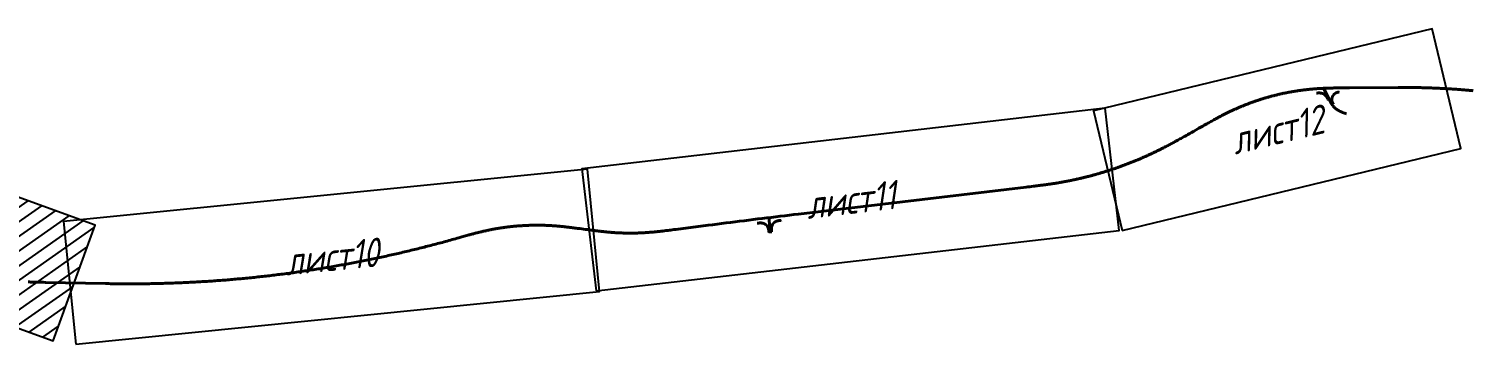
# Model space of a CAD drawing. Header units: metres. Extents: x 6220820 to 6240575, y 5208779 to 5219416.
# Drawn here: x 6230518.98 to 6230567.17, y 5219325.22 to 5219335.72 of the extents above; entities that cross this region are included whole.
import ezdxf
from ezdxf.enums import TextEntityAlignment as Align

# ---------------------------------------------------------------- set-up
doc = ezdxf.new("R2010")
doc.units = ezdxf.units.M
doc.layers.add('1 Этап ПК0+00-178+00.Ситуация.Ось трассы', color=7, linetype='Continuous')
doc.layers.add('1 Этап ПК0+00-178+00.Ситуация.Схема раскладки листов', color=7, linetype='Continuous')
doc.styles.get("Standard").update_dxf_attribs({"font": 'SPDS.shx', "oblique": 15, "height": 2})

# ---------------------------------------------------------------- blocks, each defined once
blk = doc.blocks.new('map8')
at = {"layer": '1 Этап ПК0+00-178+00.Ситуация.Ось трассы', "linetype": 'Continuous'}
h = blk.add_hatch(dxfattribs=at)
h.set_pattern_fill('USERDEFINED', color=256, scale=40, angle=45.00000125223908, style=0, pattern_type=0)
h.set_pattern_definition([(45.00000125223908, (0, 0), (-28.2842718656343, 28.28427062928949), [])])
h.paths.add_polyline_path([(-1760.907224885188, 3475.673140862025), (-2906.357828331719, 3676.94885987447), (-2977.314874587182, 3273.135663474575), (-1831.86427114065, 3071.85994446213)])
at = {"layer": '1 Этап ПК0+00-178+00.Ситуация.Ось трассы', "linetype": 'Continuous', "flags": 128}
for points in [[(-2982.386607713997, 3674.717746703885), (-4674.07564348283, 3200.126126192611), (-4563.328594871776, 2805.366590242001), (-2871.639559102943, 3279.958210753276)], [(-1760.907224885188, 3475.673140862025), (-2906.357828331719, 3676.94885987447), (-2977.314874587182, 3273.135663474575), (-1831.86427114065, 3071.85994446213)], [(-4662.124207371846, 3199.929680736735), (-6346.30378076072, 2699.341861688297), (-6229.490459298078, 2306.334676093853), (-4545.310885909205, 2806.922495142291)], [(-6356.617899172008, 2697.776533923112), (-7422.606663766652, 2232.763680597545), (-7258.67263980837, 1856.963686200465), (-6192.683875213726, 2321.976539526032)]]:
    blk.add_lwpolyline(points, close=True, dxfattribs=at)
at = {"layer": '1 Этап ПК0+00-178+00.Ситуация.Ось трассы', "color": 1, "linetype": 'Continuous', "lineweight": 40, "true_color": 0xff0000, "flags": 128}
for points in [[(-2790.214344155303, 3498.285679551369), (-2794.338892188307, 3497.694740734833), (-2798.462333869393, 3497.096130795735), (-2803.409344347744, 3496.37012515899), (-2808.355342521252, 3495.637253759574), (-2813.30035473644, 3494.897758916779), (-2818.244372121401, 3494.151641954348), (-2823.187385809762, 3493.398904212239), (-2831.424454228558, 3492.135912998745), (-2839.660557176085, 3490.866640719077), (-2847.895713445288, 3489.591240737616), (-3045.732542625144, 3458.951366354643), (-3051.317760850235, 3458.082150947794), (-3056.901772183645, 3457.205216474063), (-3062.484538732912, 3456.320392041908), (-3068.06604935348, 3455.42767941632), (-3073.646292897332, 3454.527080380823), (-3079.225258221295, 3453.618596733993), (-3084.80293418704, 3452.702230289465), (-3090.379309653472, 3451.777982877087), (-3095.954373487798, 3450.845856344077), (-3101.528114555843, 3449.905852549236), (-3107.100521728274, 3448.957973371054), (-3112.671583877143, 3448.002220701917), (-3118.241289877271, 3447.038596451584), (-3123.809628607631, 3446.067102542552), (-3129.376588948579, 3445.087740915849), (-3134.942159783239, 3444.100513526402), (-3140.506329997506, 3443.105422347667), (-3146.069088480731, 3442.102469362363), (-3151.630424124345, 3441.091656577532), (-3157.190325823929, 3440.07298601064), (-3162.748782475755, 3439.046459694207), (-3168.305782981634, 3438.012079680441), (-3173.861316243377, 3436.969848033133), (-3179.415371167636, 3435.919766834603), (-3184.967936663834, 3434.861838181067), (-3190.519001645545, 3433.796064183801), (-3196.06855502496, 3432.722446974923), (-3201.616585721189, 3431.640988693502), (-3207.163082657496, 3430.551691502927), (-3212.708034757143, 3429.454557577011), (-3218.251430945469, 3428.349589104623), (-3223.793260155426, 3427.236788296634), (-3229.333511319272, 3426.116157370866), (-3234.872173374113, 3424.987698568304), (-3240.409235259819, 3423.851414139196), (-3245.944685920414, 3422.707306356955), (-3251.478514300615, 3421.555377500782), (-3257.010709351366, 3420.395629875359), (-3262.541260023612, 3419.228065795791), (-3268.070155275908, 3418.05268759108), (-3273.597384066812, 3416.869497611074), (-3279.12293535765, 3415.678498217203), (-3284.646798116664, 3414.479691788268), (-3290.168961312103, 3413.27308071697), (-3295.689413916362, 3412.058667414537), (-3301.208144905992, 3410.836454304938), (-3306.725143262387, 3409.606443829514), (-3312.24039796694, 3408.368638443505), (-3317.753898007275, 3407.12304061836), (-3323.265632372396, 3405.869652842906), (-3328.775590056847, 3404.608477619863), (-3334.28376005794, 3403.339517465852), (-3339.790131376444, 3402.062774917179), (-3345.294693015899, 3400.778252521734), (-3350.797433984688, 3399.485952844778), (-3356.298343295348, 3398.185878466626), (-3361.797409963181, 3396.878031984968), (-3367.294623005568, 3395.562416011391), (-3372.789971446809, 3394.239033170219), (-3378.283444311896, 3392.907886106623), (-3383.775030632742, 3391.568977477359), (-3389.264719441951, 3390.222309957709), (-3394.752499776973, 3388.867886235695), (-3400.238360680101, 3387.505709015555), (-3405.722291197088, 3386.135781018897), (-3411.204280376456, 3384.758104978911), (-3416.684317271569, 3383.372683649633), (-3422.162390938564, 3381.979519795522), (-3427.638490439801, 3380.578616198411), (-3433.112604839027, 3379.169975657503), (-3438.584723204832, 3377.75360098474), (-3444.054834610652, 3376.329495007121), (-3449.522928134073, 3374.897660570175), (-3454.988992855451, 3373.458100533327), (-3460.453017857909, 3372.010817769902), (-3465.914992232183, 3370.555815171754), (-3471.374905071777, 3369.093095642318), (-3476.832745471578, 3367.622662103559), (-3482.288502534779, 3366.14451749134), (-3487.742165367341, 3364.65866475658), (-3493.193723077301, 3363.165106868727), (-3498.643164778231, 3361.663846808812), (-3504.090479589932, 3360.154887574078), (-3509.535656634974, 3358.638232177983), (-3514.978685037311, 3357.113883651357), (-3520.419553929893, 3355.581845034294), (-3525.858252448437, 3354.042119390052), (-3531.294769730738, 3352.494709789995), (-3536.729094920819, 3350.939619325176), (-3542.161217168238, 3349.376851102861), (-3547.591125625323, 3347.806408240739), (-3553.018809448552, 3346.228293876189), (-3558.444257799942, 3344.642511161643), (-3563.867459844967, 3343.049063262274), (-3569.28840475464, 3341.447953360628), (-3574.707081702741, 3339.839184651989), (-3580.123479870663, 3338.222760352488), (-3585.537588441874, 3336.598683687519), (-3590.949396603995, 3334.966957899851), (-3596.358893550876, 3333.327586249625), (-3601.766068481209, 3331.680572009717), (-3607.170910596457, 3330.025918468065), (-3612.573409102925, 3328.363628931132), (-3617.973553214532, 3326.693706714648), (-3623.371332147271, 3325.016155156348), (-3628.766735120598, 3323.330977605548), (-3634.159751362272, 3321.63817742662), (-3639.550370102819, 3319.937758001306), (-3644.938580577611, 3318.229722722931), (-3650.324372027556, 3316.514075003351), (-3655.707733695638, 3314.790818269476), (-3661.08865483522, 3313.059955960955), (-3666.467124698283, 3311.321491534813), (-3671.843132545113, 3309.575428463124), (-3677.216667642221, 3307.821770231866), (-3682.587719258197, 3306.060520343226), (-3687.95627666786, 3304.291682312135), (-3693.322329148793, 3302.515259675523), (-3698.685865988964, 3300.731255976117), (-3704.046876476337, 3298.939674777485), (-3709.40534990511, 3297.140519658254), (-3714.761275575703, 3295.333794210946), (-3720.114642792692, 3293.519502044299), (-3725.465440865496, 3291.697646778632), (-3730.813659110455, 3289.868232052792), (-3736.159286847369, 3288.031261521844), (-3741.502313400882, 3286.186738852429), (-3746.842728101867, 3284.334667728565), (-3752.18052028604, 3282.475051847005), (-3757.515679295345, 3280.607894924195), (-3762.848194475189, 3278.733200685842), (-3768.178055177897, 3276.850972875026), (-3773.505250758563, 3274.961215253358), (-3778.829770581276, 3273.063931592872), (-3784.151604012895, 3271.159125681816), (-3789.470740425816, 3269.246801325809), (-3794.78716919866, 3267.326962339735), (-3800.100879716279, 3265.399612561641), (-3805.411861365601, 3263.464755837683), (-3810.720103543241, 3261.522396031386), (-3816.025595648584, 3259.572537022489), (-3821.328327087242, 3257.615182703473), (-3826.628287268979, 3255.650336985346), (-3831.925465611172, 3253.678003789542), (-3837.219851536735, 3251.698187054865), (-3842.511434472042, 3249.710890735176), (-3847.800203852461, 3247.716118798231), (-3853.086149114057, 3245.713875228004), (-3858.369259703962, 3243.704164022364), (-3863.649525071387, 3241.686989195392), (-3868.926934671772, 3239.662354775071), (-3874.201477967476, 3237.630264804438), (-3879.473144425011, 3235.590723339266), (-3884.741923518501, 3233.543734453864), (-3890.00780472622, 3231.489302236433), (-3895.270777533368, 3229.427430787918), (-3900.5308314286, 3227.358124226633), (-3905.787955910261, 3225.281386684791), (-3911.042140479465, 3223.19722230966), (-3916.293374643554, 3221.105635261248), (-3921.541647917482, 3219.006629719251), (-3926.786949821739, 3216.900209872629), (-3932.029269880968, 3214.786379927716), (-3937.268597625348, 3212.665144108217), (-3942.504922596131, 3210.536506647102), (-3947.738234333875, 3208.400471797028), (-3952.968522389522, 3206.257043821078), (-3958.195776318164, 3204.106227002021), (-3963.419985683196, 3201.948025633049), (-3968.6411400494, 3199.78244402357), (-3973.859228994014, 3197.609486500362), (-3979.074242095659, 3195.429157400627), (-3984.286168939876, 3193.24146107778), (-3989.494999120513, 3191.04640190261), (-3994.700722234876, 3188.843984256326), (-3999.903327887191, 3186.634212537512), (-4005.10280568999, 3184.417091159807), (-4010.29914526134, 3182.192624549587), (-4015.492336221386, 3179.960817148287), (-4020.682368202035, 3177.721673414713), (-4025.869230840733, 3175.475197816934), (-4031.052913777, 3173.221394843869), (-4036.233406661428, 3170.960268994857), (-4041.410699148765, 3168.691824785451), (-4046.584780899984, 3166.416066745106), (-4051.755641583671, 3164.132999418325), (-4056.92327087464, 3161.842627364675), (-4062.087658451859, 3159.544955156455), (-4067.248794005366, 3157.239987383342), (-4072.406667227278, 3154.927728646591), (-4077.561267816631, 3152.608183565987), (-4082.71258548284, 3150.281356770583), (-4087.860609938783, 3147.947252907957), (-4093.005330902872, 3145.60587663959), (-4098.146738101825, 3143.257232640857), (-4103.284821271354, 3140.901325601033), (-4108.419570149252, 3138.538160225603), (-4113.550974481612, 3136.167741231639), (-4118.67902402214, 3133.790073354738), (-4123.803708532155, 3131.405161342081), (-4128.925017776438, 3129.013009955904), (-4134.042941528764, 3126.613623971182), (-4139.157469569137, 3124.207008183737), (-4144.268591684482, 3121.793167395182), (-4149.376297667951, 3119.372106427974), (-4154.480577321694, 3116.943830114998), (-4159.581420451321, 3114.508343306506), (-4164.678816872129, 3112.065650865492), (-4169.772756404261, 3109.615757670004), (-4174.863228877547, 3107.158668611991), (-4180.489466180463, 3104.437983141012), (-4186.11728717789, 3101.720574772861), (-4189.870994493395, 3099.912040718189), (-4193.626245589512, 3098.106715010405), (-4197.383257906895, 3096.305057398691), (-4201.142656626522, 3094.508385133509), (-4204.904930842458, 3092.717742236662), (-4208.670114530241, 3090.933225201337), (-4211.496249804163, 3089.599589802257), (-4214.32464153455, 3088.270746711221), (-4217.155300105409, 3086.946739236551), (-4219.988217248981, 3085.627571245248), (-4222.823715476444, 3084.313960894545), (-4225.662083041783, 3083.0065620457), (-4228.50331645506, 3081.705402996494), (-4231.347402000109, 3080.410490027473), (-4233.624922391331, 3079.379519972728), (-4235.904646144588, 3078.35343132223), (-4238.186569122194, 3077.332242880555), (-4240.470680789968, 3076.315959360141), (-4242.756970606119, 3075.304585452577), (-4245.045628703538, 3074.298582699833), (-4247.336829419379, 3073.298384406321), (-4249.630562314273, 3072.304006831047), (-4251.926812598705, 3071.315456386585), (-4254.225565470706, 3070.332739444971), (-4256.526999752523, 3069.356319173036), (-4258.831281684483, 3068.386638291955), (-4261.138394587121, 3067.423712387862), (-4263.448318655736, 3066.467549727497), (-4265.761034064865, 3065.51815851622), (-4268.10353472382, 3064.565380864094), (-4270.449010876291, 3063.619952055536), (-4272.797463869674, 3062.681942165597), (-4275.148870237701, 3061.751360565877), (-4277.503206481579, 3060.828216556169), (-4279.860449078986, 3059.912519359832), (-4282.220574472996, 3059.004278126102), (-4284.583559083158, 3058.103501932414), (-4286.949379296489, 3057.210199779764), (-4289.318011470948, 3056.324380591554), (-4291.689431942345, 3055.446053221697), (-4294.063617011885, 3054.575226446514), (-4296.440542955865, 3053.711908965885), (-4298.82018602359, 3052.856109407891), (-4301.202522438069, 3052.007836323014), (-4303.587528393935, 3051.167098188776), (-4305.975180058143, 3050.333903406261), (-4308.365453573422, 3049.508260298959), (-4310.758325054825, 3048.690177118556), (-4313.153770591104, 3047.879662040301), (-4315.551766248867, 3047.07672316069), (-4317.952288064273, 3046.281368504415), (-4320.355312052718, 3045.493606018573), (-4322.760814199149, 3044.71344357614), (-4325.168770469137, 3043.940888970184), (-4327.579156801264, 3043.175949923122), (-4329.991949109889, 3042.418634077464), (-4332.407123285842, 3041.668948999282), (-4334.824655195733, 3040.926902180527), (-4337.244520683334, 3040.192501036714), (-4339.666695566812, 3039.465752904605), (-4342.091155645648, 3038.746665049158), (-4344.517876691642, 3038.035244651946), (-4346.946834457218, 3037.331498823894), (-4349.37800467127, 3036.635434596017), (-4351.811363039854, 3035.947058925211), (-4354.246885248958, 3035.26637868846), (-4356.684546962426, 3034.593400688627), (-4359.124323820569, 3033.928131648664), (-4361.566191447092, 3033.270578217403), (-4364.010125440095, 3032.620746964923), (-4366.4561013783, 3031.978644384867), (-4368.904094821743, 3031.344276893282), (-4371.354081310394, 3030.71765082862), (-4373.80603636138, 3030.098772452899), (-4376.259935474535, 3029.48764794938), (-4378.71575413031, 3028.884283424891), (-4381.173467787013, 3028.288684908663), (-4383.633051890493, 3027.700858352332), (-4386.094481859615, 3027.120809628785), (-4388.557733100783, 3026.548544534466), (-4391.022781001023, 3025.984068789387), (-4393.489600927987, 3025.427388031331), (-4395.958168231335, 3024.878507823961), (-4398.428458246881, 3024.337433652187), (-4400.900446287606, 3023.804170922167), (-4403.374107655419, 3023.278724962461), (-4405.849417630772, 3022.761101024038), (-4408.326351479588, 3022.251304277954), (-4410.804884452563, 3021.749339818829), (-4413.284991783094, 3021.25521266253), (-4415.766648689349, 3020.768927747327), (-4418.249830372894, 3020.290489931584), (-4420.734512020756, 3019.819903997222), (-4423.220668806817, 3019.35717464394), (-4425.708275886272, 3018.902306496157), (-4428.197308404628, 3018.455304101852), (-4430.687741489398, 3018.016171924466), (-4433.17955025495, 3017.584914353315), (-4435.672709802499, 3017.161535697805), (-4438.167195219422, 3016.746040187434), (-4440.66298158133, 3016.338431975259), (-4443.160043947919, 3015.938715133271), (-4445.658357367808, 3015.546893655865), (-4448.15789687855, 3015.162971457523), (-4450.658637501775, 3014.786952376293), (-4453.160554250812, 3014.418840167996), (-4455.663622125149, 3014.058638512015), (-4458.1678161132, 3013.706351007821), (-4460.673111192308, 3013.361981173817), (-4463.179482328743, 3013.025532451971), (-4465.686904478393, 3012.697008204337), (-4468.195352585382, 3012.376411714217), (-4470.704801585533, 3012.063746183845), (-4473.215226402898, 3011.759014737858), (-4475.726601951847, 3011.462220420985), (-4478.238903139132, 3011.173366200358), (-4480.752104861129, 3010.892454962039), (-4483.26618200383, 3010.619489511023), (-4485.781109445617, 3010.354472577026), (-4488.268163663297, 3010.100391736993), (-4490.755958145558, 3009.853663439599), (-4493.244464788105, 3009.614224650072), (-4495.733662229844, 3009.382077424094), (-4498.223529108299, 3009.157223754812), (-4500.714001033622, 3008.939171262691), (-4503.205019258136, 3008.727450794522), (-4505.696567024177, 3008.522055853189), (-4508.188628269577, 3008.322987763594), (-4510.68118692663, 3008.13024780779), (-4513.174189849698, 3007.943339602581), (-4515.667589369227, 3007.761798580961), (-4518.161373163506, 3007.58561488723), (-4520.655529721891, 3007.414789334399), (-4523.150047531661, 3007.249322709995), (-4526.268635818043, 3007.049249771231), (-4529.387657160139, 3006.856045094386), (-4532.507095495781, 3006.669694195868), (-4535.62693576141, 3006.490197977863), (-4538.747119538759, 3006.316771316509), (-4541.867596466253, 3006.148701457253), (-4544.988356066458, 3005.985964688516), (-4548.109389223176, 3005.828561483971), (-4552.271108988616, 3005.625589674172), (-4556.433155688041, 3005.429435326019), (-4560.595516136077, 3005.240055397561), (-4564.758137604386, 3005.056501867975), (-4568.920918573972, 3004.87660697716), (-4573.083873236427, 3004.700777386714), (-4579.328455227304, 3004.440590225152), (-4585.573205453652, 3004.184468595587), (-4591.817874513801, 3003.929877390241), (-4598.062355616129, 3003.670712497302), (-4602.225289561086, 3003.494374718832), (-4606.38807102617, 3003.314479807169), (-4610.55067482817, 3003.130519764224), (-4614.713030735063, 3002.941038208584), (-4618.875077433796, 3002.744883859273), (-4623.036799359082, 3002.541955607951), (-4626.157830356646, 3002.384508847245), (-4629.278589956851, 3002.221772078508), (-4632.399066884344, 3002.05370222041), (-4635.51925202639, 3001.880299764), (-4638.639090927322, 3001.700779338735), (-4641.758529262965, 3001.514428440217), (-4644.877550605061, 3001.321223763372), (-4647.996139896972, 3001.121166239335), (-4650.490656701213, 3000.955684199046), (-4652.984813258905, 3000.784858646214), (-4655.478597053876, 3000.608674952484), (-4657.971996572713, 3000.427133929706), (-4660.465000308924, 3000.240236418682), (-4662.957558153526, 3000.047485771008), (-4665.449619398926, 2999.848417681414), (-4667.941167164968, 2999.643022740081), (-4670.432185389483, 2999.431302271912), (-4672.92265801307, 2999.213257642345), (-4675.412524191875, 2998.988396108192), (-4677.901721632923, 2998.756248879899), (-4680.390228274777, 2998.516810089213), (-4682.878022756347, 2998.270081789503), (-4685.365083726227, 2998.016066097832), (-4687.877706970024, 2997.751212488146), (-4690.3894900157, 2997.478507124472), (-4692.900399285643, 2997.197870467509), (-4695.410409732282, 2996.909305318777), (-4697.919496322577, 2996.612814553915), (-4700.427634029027, 2996.308401133106), (-4702.934797836588, 2995.996068090656), (-4705.440962738517, 2995.675818541937), (-4707.946103737761, 2995.347655682234), (-4710.450195848343, 2995.011582783267), (-4712.953214093279, 2994.667603197828), (-4715.455133507349, 2994.3157203563), (-4717.955929136408, 2993.95593776898), (-4720.455576037381, 2993.588259024917), (-4722.954049278269, 2993.212687789597), (-4725.451323939527, 2992.829227809573), (-4727.947375112682, 2992.437882911313), (-4730.442177902413, 2992.038656996561), (-4732.935707423778, 2991.631554046972), (-4735.427938807748, 2991.216578124112), (-4737.918847197065, 2990.793733365986), (-4740.408407744848, 2990.363023990507), (-4742.896595621516, 2989.924454293184), (-4745.383386009256, 2989.478028649437), (-4747.868754104786, 2989.023751511124), (-4750.352675118663, 2988.561627410012), (-4752.83512427667, 2988.091660954306), (-4755.316076817049, 2987.61385683212), (-4757.795507995341, 2987.128219808009), (-4760.273393082311, 2986.634754727592), (-4762.749707362564, 2986.133466511771), (-4765.224426137317, 2985.624360160197), (-4767.697524723011, 2985.107440751277), (-4770.168978452693, 2984.582713441012), (-4772.638762676715, 2984.050183461839), (-4775.106852759959, 2983.509856127263), (-4777.5732240853, 2982.961736824913), (-4780.037852055683, 2982.405831022326), (-4782.500712085126, 2981.842144264635), (-4784.961779611175, 2981.27068217341), (-4787.42103008591, 2980.691450447814), (-4789.878438980787, 2980.104454866923), (-4792.333981785255, 2979.509701283933), (-4794.761846195359, 2978.913488219216), (-4797.187933632062, 2978.310084553362), (-4799.612242875994, 2977.699575810896), (-4802.034753119002, 2977.081967230048), (-4804.455443568154, 2976.45726411274), (-4806.874418996401, 2975.825951843393), (-4809.291781683978, 2975.188492050837), (-4811.707518030981, 2974.544896483155), (-4814.12161246313, 2973.895169293407), (-4816.534049419289, 2973.239314665922), (-4818.944945600349, 2972.577817989751), (-4821.354412185447, 2971.911132847027), (-4823.762440879828, 2971.239272658176), (-4826.169020568004, 2970.562240524674), (-4828.574140142788, 2969.880039572317), (-4831.578683818881, 2969.020772807712), (-4834.581327942523, 2968.154891490702), (-4837.582062247349, 2967.282414664439), (-4840.580872246269, 2966.403346536415), (-4843.577966681034, 2965.518446228128), (-4846.573537573104, 2964.628401978805), (-4849.567583020071, 2963.733239649519), (-4852.56009427736, 2962.832961854172), (-4856.54811380821, 2961.625978349844), (-4860.534150899315, 2960.412463800169), (-4864.518207591488, 2959.192463169597), (-4868.500702511484, 2957.967373163347), (-4872.48196919393, 2956.738297368232), (-4876.462033709921, 2955.505334203411), (-4882.430472282664, 2953.650545942479), (-4888.398306450748, 2951.793815025114), (-4992.148887000987, 2919.506153648372), (-5006.658533889246, 2914.993128606575), (-5021.17088243285, 2910.488797751598), (-5035.685510603685, 2905.991818125939), (-5050.202414678595, 2901.502190881939), (-5064.721590932349, 2897.019917173096), (-5079.243035641789, 2892.544998148277), (-5093.766745078913, 2888.077434956347), (-5108.292715519183, 2883.617228742699), (-5122.820943235287, 2879.164380652725), (-5137.351424501302, 2874.718891827185), (-5151.884155587843, 2870.280763406836), (-5166.419132766217, 2865.849996531281), (-5180.956352309808, 2861.426592337804), (-5195.49581048646, 2857.010551959059), (-5210.037503567482, 2852.601876528855), (-5224.581427821414, 2848.200567179845), (-5239.127579518176, 2843.806625040049), (-5253.675954924233, 2839.420051235171), (-5268.226550308124, 2835.04084689323), (-5282.779361936312, 2830.669013135297), (-6015.471417771598, 2610.763561957892), (-6021.457218551177, 2608.965594339037), (-6027.442726375766, 2607.166652563809), (-6033.427354805977, 2605.364788478127), (-6039.409926844031, 2603.556107021132), (-6043.39711488535, 2602.346379067525), (-6047.38293615655, 2601.132155131145), (-6051.367437565254, 2599.913607017299), (-6055.350317811202, 2598.689771129456), (-6059.331365356122, 2597.459986965633), (-6063.310540147013, 2596.224156623198), (-6066.293513387659, 2595.292762931369), (-6069.275140790216, 2594.3570699978), (-6072.255394350042, 2593.417010450518), (-6075.234267672718, 2592.472586309303), (-6078.211613852033, 2591.523359068575), (-6081.187241715656, 2590.568758782957), (-6084.16115572861, 2589.608832573337), (-6087.133346358779, 2588.643583514555), (-6090.103652848843, 2587.672552391326), (-6093.071891177976, 2586.69521751413), (-6096.038054935153, 2585.711604376912), (-6099.002130840883, 2584.721717381729), (-6101.963921369249, 2583.725014056394), (-6104.923291636099, 2582.721147657547), (-6107.880202240331, 2581.710059232829), (-6110.83463555785, 2580.691754807997), (-6113.759840262376, 2579.674897757788), (-6116.682425267372, 2578.650535832453), (-6119.602356916332, 2577.618634849745), (-6122.519615760951, 2576.579201684332), (-6125.434182370919, 2575.532243259524), (-6128.346037335304, 2574.477766546113), (-6131.255161258396, 2573.415778568164), (-6134.161534768017, 2572.346286398387), (-6137.06513850306, 2571.269297162763), (-6139.965953126639, 2570.184818030125), (-6142.863959319169, 2569.092856226054), (-6145.759137776984, 2567.993419022458), (-6148.651469219945, 2566.886513742199), (-6151.540934381062, 2565.772147757944), (-6154.427514018952, 2564.650328490996), (-6157.311188905377, 2563.521063412461), (-6160.191939836324, 2562.38436004556), (-6163.069747624388, 2561.24022595984), (-6165.944593102231, 2560.088668774647), (-6168.816457122586, 2558.9296961626), (-6171.685320558257, 2557.76331583917), (-6174.551164301419, 2556.589535575419), (-6177.413969265706, 2555.408363187575), (-6180.273716382051, 2554.219806543982), (-6183.1303866063, 2553.023873558151), (-6185.983960910215, 2551.820572199185), (-6188.834420288396, 2550.609910477877), (-6191.681745756898, 2549.391896460612), (-6194.525918350457, 2548.166538257784), (-6197.36691912665, 2546.933844030744), (-6200.204729164504, 2545.693821989486), (-6203.039329561735, 2544.446480392643), (-6205.870701439584, 2543.191827549808), (-6208.698825941439, 2541.929871816899), (-6211.523684230066, 2540.660621597316), (-6214.345257491066, 2539.38408534426), (-6217.163526932188, 2538.100271561889), (-6219.97847378263, 2536.809188800687), (-6222.790079295125, 2535.51084565862), (-6225.598324742468, 2534.205250782298), (-6228.403191420299, 2532.892412869287), (-6231.204660648473, 2531.572340662319), (-6234.002713768992, 2530.24504295277), (-6236.797332144621, 2528.910528582972), (-6239.588497163036, 2527.568806440425), (-6242.376190234059, 2526.219885458955), (-6245.160392791043, 2524.86377462566), (-6247.941086290865, 2523.500482971648), (-6250.718252211863, 2522.130019577827), (-6253.491872058665, 2520.752393570272), (-6256.261927357355, 2519.367614124858), (-6259.028399658933, 2517.975690464942), (-6261.791270537232, 2516.576631861365), (-6264.550521591692, 2515.170447631294), (-6267.30613444459, 2513.757147140538), (-6270.058090743119, 2512.336739803545), (-6272.806372156611, 2510.909235078774), (-6275.550960383471, 2509.474642475641), (-6278.291837142167, 2508.032971547572), (-6281.028984177467, 2506.584231896634), (-6283.762383259745, 2505.128433172376), (-6286.492016184286, 2503.665585070675), (-6289.217864769907, 2502.19569733373), (-6291.939910861721, 2500.718779753543), (-6294.658136331829, 2499.234842164964), (-6297.372523073096, 2497.743894450328), (-6300.083053009527, 2496.245946544085), (-6302.789708087272, 2494.741008417747), (-6305.492470279471, 2493.229090098414), (-6308.191321584869, 2491.71020165488), (-6310.886244027124, 2490.184353203422), (-6313.577219658961, 2488.651554905485), (-6316.264230555942, 2487.111816971153), (-6318.947258824075, 2485.565149654522), (-6321.626286590827, 2484.011563258329), (-6324.301296015493, 2482.451068129318), (-6326.972269280902, 2480.883674660559), (-6329.639188596869, 2479.309393291449), (-6332.302036202968, 2477.72823450771), (-6334.960794361611, 2476.140208839069), (-6337.615445365657, 2474.545326862742), (-6340.265971534266, 2472.943599202266), (-6342.912355213585, 2471.335036524031), (-6345.554578779518, 2469.719649541911), (-6348.192624632193, 2468.097449016102), (-6350.826475203567, 2466.468445749655), (-6353.456112948442, 2464.832650591943), (-6356.081520355521, 2463.190074439824), (-6358.702679937041, 2461.540728230691), (-6361.319574236382, 2459.884622950577), (-6363.932185823218, 2458.221769630683), (-6366.540497298365, 2456.552179345059), (-6369.144491288246, 2454.875863214085), (-6371.744150449734, 2453.192832403304), (-6374.339457469457, 2451.503098119952), (-6376.930395060343, 2449.806671621066), (-6379.516945966459, 2448.103564201901), (-6382.099092961633, 2446.393787208669), (-6384.676818846679, 2444.67735202696), (-6387.250106454248, 2442.954270091003), (-6389.818938644668, 2441.224552874407), (-6392.383298308721, 2439.488211900578), (-6394.94316836833, 2437.74525873114), (-6397.498531771712, 2435.995704975202), (-6400.049371502381, 2434.239562287041), (-6402.595670568764, 2432.476842361465), (-6405.137412011813, 2430.70755693961), (-6407.674578904313, 2428.931717805463), (-6410.207154346041, 2427.149336784701), (-6412.735121471373, 2425.360425750489), (-6415.258463440983, 2423.56499661768), (-6417.746631220218, 2421.784702341102), (-6420.230470948173, 2419.998374354354), (-6422.710033866695, 2418.206114550989), (-6425.185305810488, 2416.407933171204), (-6427.656272637784, 2414.60384048878), (-6430.122920231038, 2412.793846808772), (-6432.585234499001, 2410.977962473291), (-6435.043399563535, 2409.156465285616), (-6437.497878279449, 2407.330004029755), (-6439.948568172737, 2405.498462184958), (-6442.395458728597, 2403.661847607988), (-6444.838539443297, 2401.820168183403), (-6447.277799835944, 2399.973431813134), (-6449.713229438793, 2398.121646419955), (-6452.550180724335, 2395.955477200121), (-6455.382626944644, 2393.783420360277), (-6458.21062546263, 2391.605575808937), (-6461.034164451386, 2389.421952653647), (-6463.853232103385, 2387.232560026272), (-6466.667816629785, 2385.037407080683), (-6469.478348655869, 2382.837067572509), (-6472.285162113494, 2380.631986451173), (-6475.08828220248, 2378.422212185628), (-6477.887701076515, 2376.207750963771), (-6480.68341089898, 2373.98860898392), (-6483.475403842938, 2371.764792457134), (-6486.821438256937, 2369.090751454876), (-6490.163329427324, 2366.411534293527), (-6493.501032631239, 2363.727101669585), (-6496.834539728256, 2361.037460128807), (-6500.163842589713, 2358.342616228533), (-6504.320439660442, 2354.967854664237), (-6508.472375750795, 2351.58736047612), (-6512.619594400276, 2348.20108055228), (-6516.762087544582, 2344.809021473219), (-6522.279890956788, 2340.279541642497), (-6527.792479779443, 2335.743716643032), (-6533.300005751249, 2331.201745522855), (-6541.55575174737, 2324.382072678636), (-6549.807533663299, 2317.557603736966), (-6555.586967704408, 2312.777186540373), (-6561.369544977622, 2308.000571788874), (-6565.227454965079, 2304.819922995669), (-6569.08888267953, 2301.643546094934), (-6572.954030056549, 2298.471696483577), (-6575.855876055422, 2296.096452084491), (-6578.76134634523, 2293.72564214361), (-6581.670286381753, 2291.35909080564), (-6584.582689924207, 2288.996803146673), (-6587.499249401528, 2286.639648997452), (-6590.420628521756, 2284.288470824396), (-6593.346823247549, 2281.943288701396), (-6596.277821271728, 2279.604112492255), (-6598.626513772042, 2277.737661342781), (-6600.979131440024, 2275.876160227256), (-6603.335670475007, 2274.019625801926), (-6605.696120391947, 2272.1680663289), (-6608.060470687114, 2270.321490044807), (-6610.429148073705, 2268.480468060105), (-6612.802558065765, 2266.645551322187), (-6615.180690809385, 2264.816759623517), (-6617.563530498451, 2262.994105117525), (-6619.951061294322, 2261.177599921739), (-6621.944506971409, 2259.668901536398), (-6623.941806790376, 2258.165309092645), (-6625.942917880943, 2256.666792759335), (-6627.947827344239, 2255.17336219644), (-6629.956522253714, 2253.685027033823), (-6631.96898965998, 2252.201796863126), (-6633.985514851646, 2250.724088586149), (-6636.006350826896, 2249.252281045019), (-6638.03149005914, 2247.78640023052), (-6640.060915166497, 2246.326458721115), (-6642.094608731098, 2244.872469050102), (-6644.13255329632, 2243.424443696346), (-6646.198498324875, 2241.966577628922), (-6648.269039399325, 2240.515246523643), (-6650.34415730666, 2239.070466961477), (-6652.423831319001, 2237.632253375056), (-6654.508040658642, 2236.200620133316), (-6656.596764504972, 2234.775581534546), (-6658.689981993782, 2233.35715181797), (-6660.787672211724, 2231.945345151009), (-6662.889814204626, 2230.540175640861), (-6664.996386972637, 2229.141657320603), (-6667.107369469543, 2227.749804164248), (-6669.222740609682, 2226.36463007632), (-6671.342479258949, 2224.986148891855), (-6673.466564241717, 2223.614374385669), (-6675.594974339453, 2222.249320257296), (-6677.727688288644, 2220.891000146049), (-6679.864684784943, 2219.539427620594), (-6682.005942479022, 2218.194616182428), (-6684.151439980033, 2216.856579268188), (-6686.30115585491, 2215.525330241553), (-6688.455068629759, 2214.200882404819), (-6690.613156785705, 2212.883248986162), (-6692.775398763731, 2211.572443148903), (-6694.941772964685, 2210.26847798919), (-6697.112257745123, 2208.971366533685), (-6699.286831423542, 2207.681121738403), (-6701.465472276221, 2206.397756494503), (-6703.64815853861, 2205.121283620184), (-6705.83486840533, 2203.851715869945), (-6708.025580032247, 2202.589065925325), (-6710.220271533705, 2201.333346399531), (-6712.418920985294, 2200.084569838601), (-6714.621506424541, 2198.842748716766), (-6716.828005846069, 2197.607895438772), (-6719.038397207821, 2196.380022342191), (-6721.252658427602, 2195.159141691634), (-6723.470767387233, 2193.945265684541), (-6725.692701927011, 2192.738406446546), (-6727.918439848479, 2191.538576036113), (-6730.147958919963, 2190.345786436426), (-6732.381236866191, 2189.160049565815), (-6734.61825137798, 2187.981377267331), (-6736.858980109469, 2186.809781318011), (-6739.103400673969, 2185.645273420772), (-6741.351490650879, 2184.487865207886), (-6743.603227582228, 2183.337568243293), (-6745.858588973369, 2182.194394017973), (-6748.117552292975, 2181.0583539511), (-6750.380094975119, 2179.929459392362), (-6752.646194417887, 2178.807721619641), (-6754.915827981994, 2177.693151837858), (-6757.18897299494, 2176.585761182445), (-6759.465606748236, 2175.485560715874), (-6761.745706498793, 2174.392561427651), (-6764.029249468229, 2173.306774237798), (-6766.316212844249, 2172.228209993372), (-6768.606573781345, 2171.156879468469), (-6770.90030939871, 2170.092793366539), (-6773.197396781631, 2169.035962315753), (-6775.497812983559, 2167.986396875952), (-6777.801535022653, 2166.944107530541), (-6780.10853988593, 2165.909104692279), (-6782.418804526494, 2164.881398700963), (-6784.732305864928, 2163.860999822267), (-6787.049020790671, 2162.847918251223), (-6789.36892615856, 2161.842164106424), (-6791.691998793675, 2160.843747438133), (-6794.018215489956, 2159.852678217861), (-6796.347553006736, 2158.868966347632), (-6798.679988076365, 2157.89262165303), (-6801.015497396586, 2156.923653890155), (-6803.354057638156, 2155.962072736351), (-6805.695645436536, 2155.00788779716), (-6808.040237400892, 2154.061108608636), (-6810.387810109245, 2153.121744625762), (-6812.738340109862, 2152.189805231718), (-6815.091803920557, 2151.265299740197), (-6817.448178031465, 2150.348237383821), (-6819.807438901579, 2149.438627325726), (-6822.169562964285, 2148.536478651452), (-6824.534526619062, 2147.641800373576), (-6826.902306243932, 2146.754601429398), (-6829.272878182319, 2145.874890683256), (-6831.646218754809, 2145.002676921891), (-6834.022304250151, 2144.137968860241), (-6836.401110932185, 2143.280775134494), (-6838.782615037761, 2142.431104310186), (-6841.166792776044, 2141.588964874105), (-6843.553620327137, 2140.754365238917), (-6845.94307385038, 2139.927313742009), (-6848.335129472588, 2139.107818646648), (-6850.729763299124, 2138.295888138507), (-6853.126951409052, 2137.491530329136), (-6855.526669851678, 2136.694753253652), (-6857.928894656241, 2135.90556487189), (-6860.333601824297, 2135.123973067251), (-6862.740767333872, 2134.349985647857), (-6865.15036713739, 2133.583610346549), (-6867.562377162358, 2132.824854819735), (-6869.976773315523, 2132.073726645067), (-6872.393531474568, 2131.330233327236), (-6874.812627498489, 2130.594382293339), (-6877.234037219986, 2129.866180896352), (-6879.657736448921, 2129.145636409338), (-6882.083700974395, 2128.432756028927), (-6884.511906560597, 2127.727546879941), (-6886.942328950259, 2127.03001600382), (-6889.374943864666, 2126.340170372515), (-6891.809727000184, 2125.65801687459), (-6894.24665403588, 2124.983562325647), (-6896.685700626602, 2124.316813463696), (-6899.126842405742, 2123.65777694799), (-6901.570054987315, 2123.006459364824), (-6904.015313964577, 2122.362867218263), (-6906.435023049841, 2121.734374269069), (-6908.856563673512, 2121.112975459094), (-6911.279914406679, 2120.498673661663), (-6913.7050544488, 2119.891474152063), (-6916.131962986874, 2119.291382140728), (-6918.560619188524, 2118.698402779025), (-6920.990884087277, 2118.112050306142), (-6923.422633804435, 2117.531886437704), (-6925.855848753287, 2116.957898795602), (-6928.290513247443, 2116.390091082381), (-6930.726611592203, 2115.828466958895), (-6933.164128081107, 2115.273030044305), (-6936.090854461215, 2114.614040280045), (-6939.019259234116, 2113.962549748496), (-6941.94933389676, 2113.318611165479), (-6944.881058975235, 2112.682228814921), (-6947.814414981101, 2112.053406922846), (-6950.749235027669, 2111.431452322174), (-6953.685362466234, 2110.815699159199), (-6956.622782225623, 2110.206140756136), (-6959.561481237422, 2109.60277982417), (-6962.501446424211, 2109.00561904785), (-6966.177945585378, 2108.266803374956), (-6969.855954261659, 2107.535539444447), (-6973.535454865636, 2106.811819836175), (-6977.216431921298, 2106.095647596027), (-6980.898660037873, 2105.385933991379), (-6984.581926295093, 2104.681627906875), (-6988.266220297874, 2103.982717987038), (-6991.951534141085, 2103.289205728172), (-6996.866543714928, 2102.371231586586), (-7001.782582834321, 2101.458787844035), (-7006.699687847792, 2100.552105711016), (-7014.076479784768, 2099.198245240381), (-7021.454122386223, 2097.849027541033), (-7181.345820372494, 2068.624384132131), (-7185.691657463132, 2067.834092402131), (-7190.038872486438, 2067.05141617891), (-7194.387463589137, 2066.276422024908), (-7198.73741719901, 2065.509112359462), (-7203.088719734145, 2064.749489577586), (-7207.441357611943, 2063.997556052293), (-7211.795317244957, 2063.253314128797), (-7216.150585040898, 2062.516766132627), (-7220.507147403323, 2061.787914360357), (-7224.864990733023, 2061.066761088873), (-7229.224101425249, 2060.353308569583), (-7233.584465872488, 2059.647559030731), (-7237.946070462381, 2058.949514672766), (-7242.308901580491, 2058.259177675293), (-7246.672945604773, 2057.576550195909), (-7251.038188913179, 2056.90163436326), (-7255.404617878815, 2056.234432286303), (-7259.772218871331, 2055.574946043884), (-7264.140978254839, 2054.923177699792), (-7268.510882390682, 2054.279129285391), (-7272.881917639511, 2053.642802812354), (-7277.254070355058, 2053.014200266876), (-7281.627326888286, 2052.393323610833), (-7286.001673586697, 2051.780174782935), (-7290.377096795718, 2051.174755697574), (-7294.753582855241, 2050.57706824482), (-7299.13111810377, 2049.987114289264), (-7303.509688877045, 2049.404895673495), (-7307.889281503883, 2048.830414215776), (-7312.269882313103, 2048.263671707739), (-7316.651477631445, 2047.704669919008), (-7321.034053778732, 2047.153410596043), (-7325.4175970734, 2046.609895458672), (-7329.802093831812, 2046.074126203555), (-7334.18753036756, 2045.546104504194), (-7338.573892990084, 2045.025832007449), (-7342.961168006057, 2044.513310338181), (-7347.349341719385, 2044.008541095767), (-7351.738400431896, 2043.511525858742), (-7356.128330441265, 2043.022266174368), (-7360.519118043784, 2042.540763572537), (-7364.910749532287, 2042.067019556504), (-7369.303211197529, 2041.601035604044), (-7373.696489327496, 2041.142813170928), (-7378.090570206718, 2040.69235368629), (-7382.485440119723, 2040.249658558417), (-7386.881085345499, 2039.814729166646), (-7391.277492162347, 2039.38756687062), (-7395.674646845107, 2038.968173003351), (-7400.072535668615, 2038.556548874683), (-7404.47114490287, 2038.152695766669), (-7408.870460815788, 2037.756614943988), (-7413.270469675979, 2037.368307641207), (-7417.671157745827, 2036.987775070892), (-7422.072511287715, 2036.615018420125), (-7426.474516563331, 2036.250038853987), (-7429.188785942812, 2036.029820996779)], [(-5229.386885716034, 2861.113864080723), (-5228.190563173482, 2861.476232233285), (-5226.995372478166, 2861.842316130915), (-5226.199726604998, 2862.090085283782), (-5225.405650714329, 2862.342841073339), (-5224.613170046809, 2862.600554868263), (-5224.020183199629, 2862.798012494024), (-5223.428757682416, 2863.000098573093), (-5222.838928995953, 2863.206798948474), (-5222.250733139982, 2863.418101005799), (-5221.664544630845, 2863.634905210704), (-5221.080763290585, 2863.858110040313), (-5220.499458123551, 2864.087686498492), (-5219.920698668344, 2864.323607125946), (-5219.459814683811, 2864.517471170964), (-5219.001139577536, 2864.716504947443), (-5218.544732578162, 2864.920686112716), (-5218.090651450671, 2865.129988828871), (-5217.638953663854, 2865.344386604813), (-5217.189971064464, 2865.564410776138), (-5216.744057312938, 2865.790589809751), (-5216.301295576844, 2866.022878582538), (-5215.861769565616, 2866.261233180477), (-5215.425562375543, 2866.505608538361), (-5215.064870031551, 2866.714197750653), (-5214.707034253902, 2866.927650251701), (-5214.352121698172, 2867.145928725355), (-5214.000197446939, 2867.368993146597), (-5213.651326034688, 2867.596802611386), (-5213.305571433971, 2867.829315343608), (-5212.963244616948, 2868.06684405957), (-5212.624671354984, 2868.309693175246), (-5212.28993378382, 2868.557802636895), (-5211.959113626746, 2868.811111875407), (-5211.632291647195, 2869.06955904657), (-5211.309547634908, 2869.33308105423), (-5210.972900063616, 2869.618019199708), (-5210.641331426795, 2869.90885174953), (-5210.314945006748, 2870.20548828954), (-5209.993842386136, 2870.507836498143), (-5209.678123501266, 2870.815802271376), (-5209.367886615792, 2871.129289763452), (-5209.063228286116, 2871.448201404121), (-5208.764243333009, 2871.772437938054), (-5208.471024808399, 2872.101898450321), (-5208.183663974605, 2872.436480404605), (-5207.902250266972, 2872.776079662899), (-5207.62687127034, 2873.120590535293), (-5207.357612692741, 2873.469905796199), (-5207.094558337035, 2873.823916724883), (-5206.837790075299, 2874.182513143677), (-5206.587387819762, 2874.545583443466), (-5206.343429506888, 2874.913014626535), (-5206.105991064161, 2875.284692334365), (-5205.875146389318, 2875.660500887007), (-5205.650967330979, 2876.040323322465), (-5205.433523659579, 2876.424041425639), (-5205.222883053523, 2876.811535768871), (-5205.019111068051, 2877.202685753629), (-5204.822271125544, 2877.597369639465), (-5204.632424490614, 2877.995464586863), (-5204.449630247958, 2878.396846696618), (-5204.273945289902, 2878.801391042262), (-5204.10542429633, 2879.208971717548), (-5203.944119715999, 2879.619461868878), (-5203.790081752702, 2880.032733738153), (-5203.643358347965, 2880.448658702149), (-5203.503995167892, 2880.867107308422), (-5203.37203558657, 2881.287949322789), (-5203.247520674289, 2881.711053765227), (-5203.130489184407, 2882.136288950417), (-5203.020977540882, 2882.563522530584), (-5202.919019828592, 2882.992621537195), (-5202.824647778795, 2883.423452418022), (-5202.737890763601, 2883.855881085778), (-5202.65877578489, 2884.289772952864), (-5202.587327466707, 2884.72499297885), (-5202.52356804488, 2885.161405705222), (-5202.467517364248, 2885.598875308655), (-5202.421878158349, 2886.013030603979), (-5202.38271557031, 2886.427848440754), (-5202.350039027055, 2886.843227532291), (-5202.323856505688, 2887.259066469134), (-5202.304174399937, 2887.67526373181), (-5202.290997513916, 2888.091717710507), (-5202.283895991891, 2888.508320623735), (-5202.282435522791, 2888.924981495644), (-5202.286617297613, 2889.341623940526), (-5202.296440549579, 2889.758171558774), (-5202.311903476626, 2890.174547965835), (-5202.333003244864, 2890.590676809587), (-5202.365132383053, 2891.089639466439), (-5202.404121105904, 2891.588113044433), (-5202.449959938744, 2892.086003423393), (-5202.502640213816, 2892.583216473881), (-5202.562151973405, 2893.079658191536), (-5202.62786720126, 2893.575318176336), (-5202.69915172823, 2894.070207874095), (-5202.77599913637, 2894.564264321845), (-5202.858399698413, 2895.057424989759), (-5202.946342988136, 2895.549627463824), (-5203.063087648244, 2896.163623972047), (-5203.186543809647, 2896.776306291908), (-5203.316693665555, 2897.387601690443), (-5203.453521646527, 2897.997437039766), (-5203.596063448069, 2898.605963760915), (-5203.743352591999, 2899.21335888237), (-5203.895382467982, 2899.819584781077), (-5204.052143796502, 2900.424604459371), (-5204.266827781833, 2901.229808039309), (-5204.486538215506, 2902.03365462635), (-5204.711268368157, 2902.836112330191), (-5205.054021434023, 2904.038201607443), (-5205.400510484831, 2905.239219323687)], [(-5187.479097681479, 2859.445478211143), (-5201.861670102132, 2909.201754157533)], [(-5152.559707931522, 2884.452103818577), (-5153.755448818735, 2884.087820913598), (-5154.952315888866, 2883.727255476986), (-5155.751338687963, 2883.490602830623), (-5156.551830464057, 2883.258967502166), (-5157.353754317759, 2883.032339738991), (-5157.956376376041, 2882.866600277377), (-5158.560275371176, 2882.70557565872), (-5159.165413929037, 2882.549273867177), (-5159.771755115634, 2882.397704442276), (-5160.379488555212, 2882.251824015547), (-5160.988781734455, 2882.112601641793), (-5161.59956118469, 2881.980051605408), (-5162.211753840004, 2881.854189764683), (-5162.702595259286, 2881.75894263795), (-5163.194476554148, 2881.669220352381), (-5163.687336077972, 2881.585037293124), (-5164.181111452661, 2881.506404112672), (-5164.675740184544, 2881.433330762846), (-5165.171242040955, 2881.36644338619), (-5165.667617062031, 2881.306377863972), (-5166.164771036685, 2881.253142962088), (-5166.662609971127, 2881.2067487447), (-5167.161039746309, 2881.167203982336), (-5167.57680911564, 2881.139922892612), (-5167.992909661832, 2881.118272244782), (-5168.40926523249, 2881.102258102822), (-5168.82579948145, 2881.091883404911), (-5169.242436024486, 2881.087150053857), (-5169.659098464222, 2881.088058917102), (-5170.075702310606, 2881.095042840439), (-5170.4921461616, 2881.108536003824), (-5170.90832835634, 2881.128534191661), (-5171.324147290021, 2881.15503252011), (-5171.739501445031, 2881.188024518692), (-5172.154289420024, 2881.227502134918), (-5172.597851941372, 2881.277690639524), (-5173.040447505648, 2881.335792026606), (-5173.481935113174, 2881.401786695949), (-5173.922174007173, 2881.475653606623), (-5174.361023826716, 2881.557369208028), (-5174.798344655852, 2881.646907448), (-5175.233997065132, 2881.744239779759), (-5175.667842156592, 2881.849335168861), (-5176.099741608042, 2881.962160109408), (-5176.529557720123, 2882.082678629841), (-5176.957153455758, 2882.210852306838), (-5177.382392485129, 2882.346640273418), (-5177.805139232048, 2882.489999236315), (-5178.225258911322, 2882.640883492194), (-5178.642617580661, 2882.799244931122), (-5179.057082172508, 2882.965033065521), (-5179.468520546636, 2883.138195038277), (-5179.876801524746, 2883.318675638955), (-5180.281794935456, 2883.506417326957), (-5180.683371656509, 2883.701360244266), (-5181.081403654915, 2883.903442238606), (-5181.475764027085, 2884.112598880815), (-5181.866327041051, 2884.328763485692), (-5182.252968174524, 2884.551867134), (-5182.635564156415, 2884.781838695628), (-5183.013993003518, 2885.018604849284), (-5183.388134064106, 2885.26209010565), (-5183.757868052526, 2885.512216838659), (-5184.123077086582, 2885.768905298229), (-5184.483644729047, 2886.032073646169), (-5184.839456020193, 2886.30163797818), (-5185.19039751862, 2886.577512349336), (-5185.536357335165, 2886.859608804197), (-5185.877225167507, 2887.147837401125), (-5186.212892339609, 2887.44210624819), (-5186.543251830094, 2887.7423215217), (-5186.868198313075, 2888.048387506732), (-5187.187628186526, 2888.360206621458), (-5187.501439607582, 2888.677679449569), (-5187.809532525057, 2889.000704771544), (-5188.111808709898, 2889.32917959824), (-5188.408171789787, 2889.662999203316), (-5188.698527276129, 2890.002057157977), (-5188.98278259381, 2890.34624535877), (-5189.242350733714, 2890.672177768723), (-5189.496795551924, 2891.002125312271), (-5189.746054089721, 2891.336008116573), (-5189.990065495639, 2891.673744672345), (-5190.228770196404, 2892.015252522955), (-5190.462109917001, 2892.360448296842), (-5190.690390710597, 2892.709011488113), (-5190.913931369367, 2893.060633428132), (-5191.132690130287, 2893.415250149832), (-5191.346626878768, 2893.77279662414), (-5191.555702386026, 2894.13320728924), (-5191.759878312543, 2894.496416051736), (-5191.998921066936, 2894.935568162879), (-5192.231901216413, 2895.377966488329), (-5192.458776557815, 2895.823526368687), (-5192.679504198026, 2896.272163569588), (-5192.894042406549, 2896.723793268335), (-5193.102916793451, 2897.178071600682), (-5193.306669829579, 2897.634669888958), (-5193.505273349736, 2898.093531457692), (-5193.698702218463, 2898.554598232388), (-5193.886931954967, 2899.017811858283), (-5194.115784269027, 2899.599402475026), (-5194.338258992889, 2900.183462443165), (-5194.554332382085, 2900.76992074493), (-5194.763978586976, 2901.358707224199), (-5194.968093985208, 2901.949435453084), (-5195.167590444283, 2902.541739503779), (-5195.362453486796, 2903.1355840278), (-5195.552671221484, 2903.730932781426), (-5195.800705653882, 2904.526496065795), (-5196.043764833419, 2905.323593452608), (-5196.281837441144, 2906.122194381098), (-5196.633308878327, 2907.321763521737), (-5196.981048798355, 2908.522419661274)], [(-6936.423990552526, 2114.245999148584), (-6959.268026014164, 2145.459669932593), (-6960.3758749144, 2146.972380875846), (-6961.486676212816, 2148.482925168487), (-6962.230157180915, 2149.487780348589), (-6962.977557656514, 2150.489723664581), (-6963.728866261841, 2151.488739810599), (-6964.295634805213, 2152.235518121607), (-6964.866042866399, 2152.979520185682), (-6965.440076935462, 2153.720728197713), (-6966.017723327381, 2154.459124482301), (-6966.599685958206, 2155.194122609226), (-6967.186659155828, 2155.925125489986), (-6967.77861568999, 2156.652098811466), (-6968.375527899299, 2157.375008599883), (-6968.857056332156, 2157.950011205116), (-6969.342615471715, 2158.521614167962), (-6969.832181660015, 2159.089788942798), (-6970.325730690999, 2159.654507439152), (-6970.823238166921, 2160.215741736792), (-6971.325115062684, 2160.773071134091), (-6971.831762396861, 2161.326067471057), (-6972.343143276987, 2161.874689441779), (-6972.859219935162, 2162.418896527873), (-6973.379954258861, 2162.958648539866), (-6973.90572586681, 2163.49349365946), (-6974.436901572293, 2164.022972128206), (-6974.97342730511, 2164.54702862912), (-6975.51524772448, 2165.06560910758), (-6976.062306941534, 2165.578660070659), (-6976.522424159945, 2166.001642329085), (-6976.986651701097, 2166.420109353121), (-6977.454943634521, 2166.834023022874), (-6977.927255298947, 2167.243343865754), (-6978.403541653868, 2167.648032845786), (-6978.883757274005, 2168.048051368245), (-6979.407710469403, 2168.474683381416), (-6979.936433848548, 2168.895389220384), (-6980.4698613261, 2169.310114355696), (-6981.007925256177, 2169.718806196608), (-6981.550557401901, 2170.121412912109), (-6982.097688949922, 2170.517883444822), (-6982.649250512506, 2170.908167515635), (-6983.205172142057, 2171.292215629489), (-6983.765383339427, 2171.669979084645), (-6984.329813060835, 2172.041409970369), (-6984.898389725482, 2172.406461186617), (-6985.471041228001, 2172.765086435933), (-6986.047694946769, 2173.117240239656), (-6986.6282777529, 2173.462877940243), (-6987.212716017163, 2173.801955701265), (-6987.800935623136, 2174.134430524781), (-6988.392861975508, 2174.460260244387), (-6988.988420006996, 2174.779403542591), (-6989.587534190116, 2175.091819945018), (-6990.19012854825, 2175.397469830837), (-6990.796126661186, 2175.696314440868), (-6991.40545167688, 2175.988315874105), (-6991.972052165403, 2176.252106959681), (-6992.541202316589, 2176.510350965656), (-6993.112847202806, 2176.76302463907), (-6993.686932308181, 2177.010103882683), (-6994.263402884319, 2177.251565133156), (-6994.842203954453, 2177.48738536568), (-6995.539550183878, 2177.763434881037), (-6996.23966313946, 2178.032390130938), (-6996.942471517214, 2178.294221110516), (-6997.647902824232, 2178.548900812151), (-6998.355884294258, 2178.796402965947), (-6999.066155500092, 2179.03725827053), (-6999.778470623433, 2179.271999906398), (-7000.492776729711, 2179.500611491784), (-7001.209021065673, 2179.72307614345), (-7001.927150735504, 2179.939377432144), (-7002.646948867405, 2180.150062677991), (-7003.368210767343, 2180.355681006642), (-7004.090900581597, 2180.556222920263), (-7004.814982579628, 2180.751678507565), (-7005.540420963768, 2180.942038102785), (-7006.448846972567, 2181.173695028075), (-7007.358835446964, 2181.399136208114), (-7008.27034374782, 2181.618351545154), (-7009.183329282361, 2181.831330795525), (-7010.09754787933, 2182.038957343581), (-7011.012769431728, 2182.242117229275), (-7011.928972060819, 2182.440805855983), (-7012.846133923162, 2182.635018486948), (-7014.070142974207, 2182.888592387421), (-7015.295133230664, 2183.137382968107), (-7016.521085975713, 2183.381386546147), (-7018.36108035242, 2183.742003066774), (-7020.201775555929, 2184.099025132269), (-7025.840930048459, 2185.190893461244)], [(-6989.906582291223, 2117.902293883934), (-6989.469625317606, 2117.992192448672), (-6989.034341997025, 2118.089873449765), (-6988.600870962395, 2118.195305939626), (-6988.169350242482, 2118.308456346344), (-6987.73991723907, 2118.429288641613), (-6987.31270869581, 2118.557764351152), (-6986.887860643563, 2118.693842561656), (-6986.465508362324, 2118.837479946273), (-6986.045786339711, 2118.988630766923), (-6985.628828221821, 2119.147246893985), (-6985.214766779329, 2119.313277820193), (-6984.803733855578, 2119.486670679168), (-6984.395860334057, 2119.667370257), (-6983.991276089268, 2119.855319016567), (-6983.590109950042, 2120.050457111431), (-6983.192489655255, 2120.252722403216), (-6982.798541816455, 2120.462050489396), (-6982.408391874264, 2120.678374713723), (-6982.022164061008, 2120.901626192861), (-6981.639981359193, 2121.131733843028), (-6981.261965464835, 2121.368624388094), (-6980.888236745232, 2121.612222400126), (-6980.518914203685, 2121.86245031212), (-6980.154115440731, 2122.119228445799), (-6979.793956615401, 2122.382475035933), (-6979.438552410606, 2122.652106262767), (-6979.088015993008, 2122.928036268236), (-6978.742458982567, 2123.210177189549), (-6978.401991411019, 2123.498439188143), (-6978.066721690043, 2123.792730476318), (-6977.736756577349, 2124.092957342722), (-6977.412201140004, 2124.399024190563), (-6977.093158724671, 2124.710833563088), (-6976.779730920238, 2125.028286170226), (-6976.472017528065, 2125.351280931432), (-6976.170116530842, 2125.679714997696), (-6975.874124061441, 2126.013483787444), (-6975.584134368321, 2126.352481022437), (-6975.300239791994, 2126.696598759046), (-6975.022530729045, 2127.045727422992), (-6974.751095609286, 2127.399755844091), (-6974.486020862551, 2127.758571292155), (-6974.227390893765, 2128.122059512898), (-6973.975288056666, 2128.490104763833), (-6973.729792626108, 2128.862589852492), (-6973.490982773156, 2129.239396170015), (-6973.258934540173, 2129.620403735154), (-6973.033721815207, 2130.005491226705), (-6972.81541631124, 2130.39453602288), (-6972.604087541267, 2130.787414247637), (-6972.399802796846, 2131.184000796156), (-6972.202627126645, 2131.584169388114), (-6972.012623315682, 2131.987792602428), (-6971.82985186525, 2132.394741916632), (-6971.654370972857, 2132.80488774857), (-6971.486236516302, 2133.218099500406), (-6971.325502032916, 2133.634245595681), (-6971.172218702955, 2134.053193526801), (-6971.026435335067, 2134.474809888617), (-6970.888198352446, 2134.898960432863), (-6970.757551769309, 2135.325510099422), (-6970.634537188817, 2135.754323066127), (-6970.519193778858, 2136.185262788136), (-6970.411558268576, 2136.618192048892), (-6970.311664932468, 2137.052972992549), (-6970.219545577225, 2137.48946717493), (-6970.135229535509, 2137.927535608695), (-6970.05874365557, 2138.367038802716), (-6969.990112292941, 2138.807836809563), (-6969.929357300755, 2139.249789270667), (-6969.8764980242, 2139.692755460334), (-6969.83155129499, 2140.136594325117), (-6969.794531425824, 2140.581164540566), (-6969.765450204161, 2141.026324545973), (-6969.744316889451, 2141.471932590697), (-6969.731138211056, 2141.917846787437), (-6969.725918366871, 2142.363925144659), (-6969.728659017091, 2142.810025621031), (-6969.739359290442, 2143.256006171747), (-6969.758015779335, 2143.701724785585), (-6969.784622542639, 2144.147039537026), (-6969.81917110844, 2144.591808627944), (-6969.861650475435, 2145.035890433934), (-6969.91204711915, 2145.479143550637), (-6969.970344989877, 2145.921426837745), (-6970.036525525118, 2146.362599461857), (-6970.110567651668, 2146.802520943959), (-6970.192447793917, 2147.241051204594), (-6970.282139878005, 2147.67805060671), (-6970.379615344275, 2148.113380000827), (-6970.48484315558, 2148.546900766734), (-6970.597789804893, 2148.978474864442), (-6970.718419325691, 2149.407964870086), (-6970.846693309944, 2149.835234028047), (-6970.982570910889, 2150.260146283372), (-6971.126008861706, 2150.682566336212), (-6971.276961490753, 2151.102359680036), (-6971.43538072986, 2151.519392642168), (-6971.601216135102, 2151.933532432429), (-6971.774414902011, 2152.344647179038), (-6971.954921878043, 2152.752605973779), (-6972.142679588869, 2153.157278914851), (-6972.337628247377, 2153.558537146247), (-6972.539705777887, 2153.956252897128), (-6972.74884783484, 2154.350299529309), (-6972.964987822174, 2154.740551567368), (-6973.188056916855, 2155.126884747287), (-6973.417984088942, 2155.509176053517), (-6973.654696125121, 2155.88730375603), (-6973.898117650845, 2156.261147450863), (-6974.148171155945, 2156.630588098328), (-6974.404777017463, 2156.995508060079), (-6974.667853528026, 2157.355791139641), (-6974.937316917303, 2157.711322613684), (-6975.21308138245, 2158.061989273713), (-6975.495059115098, 2158.40767946197), (-6975.783160326968, 2158.748283100389), (-6976.077293280999, 2159.083691735763), (-6976.377364319042, 2159.413798567536), (-6976.683277890917, 2159.738498479077), (-6976.994936589021, 2160.057688082845), (-6977.312241174616, 2160.371265741234), (-6977.635090610369, 2160.679131603637), (-6977.963382094248, 2160.981187640028), (-6978.297011091363, 2161.277337667599)], [(-6915.340746319276, 2134.425120810773), (-6916.551140737963, 2134.112961151005), (-6917.762499299208, 2133.804564240223), (-6918.571020768519, 2133.602735248935), (-6919.380792562416, 2133.405982481588), (-6920.191778236181, 2133.214294598914), (-6920.801012316888, 2133.074807143957), (-6921.411317959451, 2132.940085404032), (-6922.022657481098, 2132.810135739598), (-6922.634993566523, 2132.684966083854), (-6923.248474236119, 2132.565540376139), (-6923.863224857843, 2132.452834023607), (-6924.479171410081, 2132.346858111892), (-6925.096240208934, 2132.247625320214), (-6925.590745844123, 2132.173723414286), (-6926.086051125475, 2132.105386197346), (-6926.582093841671, 2132.042625371151), (-6927.078811211846, 2131.985448879327), (-6927.576140371401, 2131.933863959034), (-6928.074073952223, 2131.888497012238), (-6928.572584459005, 2131.849983338824), (-6929.07157738793, 2131.818327608379), (-6929.570958400574, 2131.793535807283), (-6930.070633083082, 2131.775612622494), (-6930.487193825969, 2131.76636201032), (-6930.903841607678, 2131.762750887362), (-6931.320500088273, 2131.764782030818), (-6931.737092861381, 2131.772455064297), (-6932.153543536547, 2131.785768584142), (-6932.569775746153, 2131.804720145538), (-6932.985686339383, 2131.829738524605), (-6933.401155203605, 2131.861253114744), (-6933.816080956847, 2131.899255294825), (-6934.230362300875, 2131.94373578706), (-6934.643898095929, 2131.994683731649), (-6935.056587381491, 2132.052086690264), (-6935.494303055543, 2132.120897464787), (-6935.930730725002, 2132.1974533931), (-6936.365733048984, 2132.28173208621), (-6936.799173382104, 2132.373707071548), (-6937.23091556963, 2132.47334945374), (-6937.660823986932, 2132.580627936603), (-6938.088763589994, 2132.695508818515), (-6938.514599949333, 2132.817956012103), (-6938.938199299819, 2132.947931054669), (-6939.359428574588, 2133.085393115134), (-6939.778155455557, 2133.230299014888), (-6940.194248408031, 2133.382603234738), (-6940.607576726376, 2133.542257929962), (-6941.018010572075, 2133.709212951159), (-6941.425421016642, 2133.883415851192), (-6941.829680079683, 2134.064811908356), (-6942.230660775258, 2134.253344142591), (-6942.62823714164, 2134.448953328218), (-6943.02228428907, 2134.651578019423), (-6943.412678437812, 2134.861154567623), (-6943.79929695207, 2135.077617137685), (-6944.182018386348, 2135.300897734561), (-6944.538136572869, 2135.517201620944), (-6944.890830798505, 2135.739044650254), (-6945.240015815424, 2135.966371222922), (-6945.585606375105, 2136.199125840137), (-6945.927518106527, 2136.437251677027), (-6946.26566753624, 2136.680690601192), (-6946.600231283738, 2136.929036162967), (-6946.931402001616, 2137.181888629853), (-6947.259118416267, 2137.439202379581), (-6947.583320433313, 2137.700930227565), (-6947.903948603352, 2137.967024180844), (-6948.220944130267, 2138.237435442711), (-6948.596876819513, 2138.567087722995), (-6948.968239997621, 2138.901879329161), (-6949.334964831867, 2139.241745367637), (-6949.696981987801, 2139.586621587613), (-6950.054223025776, 2139.93644278398), (-6950.407062557634, 2140.290704802483), (-6950.755896268426, 2140.648911920065), (-6951.100678159864, 2141.011020667424), (-6951.441364595585, 2141.37698521383), (-6951.777912458942, 2141.746759244453), (-6952.193446230655, 2142.213613303294), (-6952.603846715348, 2142.684986288647), (-6953.009067111972, 2143.160819744994), (-6953.409058947518, 2143.641056750178), (-6953.804530121402, 2144.125025226695), (-6954.19621015849, 2144.612066984193), (-6954.584073267273, 2145.102153847651), (-6954.968095775255, 2145.595255903697), (-6955.475489283315, 2146.256311004083), (-6955.978742837015, 2146.920523221417), (-6956.477835262111, 2147.587867780955), (-6957.22175855783, 2148.592395742633), (-6957.962554867003, 2149.599231900575)]]:
    blk.add_lwpolyline(points, dxfattribs=at)
at = {"layer": '1 Этап ПК0+00-178+00.Ситуация.Ось трассы', "linetype": 'Continuous', "oblique": 15.00000041741303}
for s, rotation, p in [('лист10', 195.6710954179852, (-3772.857601292886, 3240.042168472943)), ('лист11', 196.5535012172375, (-5445.807333334961, 2753.132178415294)), ('лист12', 203.5681191552189, (-6807.645269490189, 2277.370110061788))]:
    blk.add_text(s, height=96, rotation=rotation, dxfattribs=at).set_placement(p, align=Align.MIDDLE_CENTER)

msp = doc.modelspace()

# ---------------------------------------------------------------- block references
at = {"layer": '1 Этап ПК0+00-178+00.Ситуация.Схема раскладки листов', "linetype": 'Continuous', "xscale": 0.009999999776482582, "yscale": 0.009999999776482582, "zscale": 0.009999999776482582, "rotation": 170.0338710853156}
msp.add_blockref('map8', (6230497.527015573, 5219366.574661131), dxfattribs=at)

doc.saveas('drawing.dxf')
